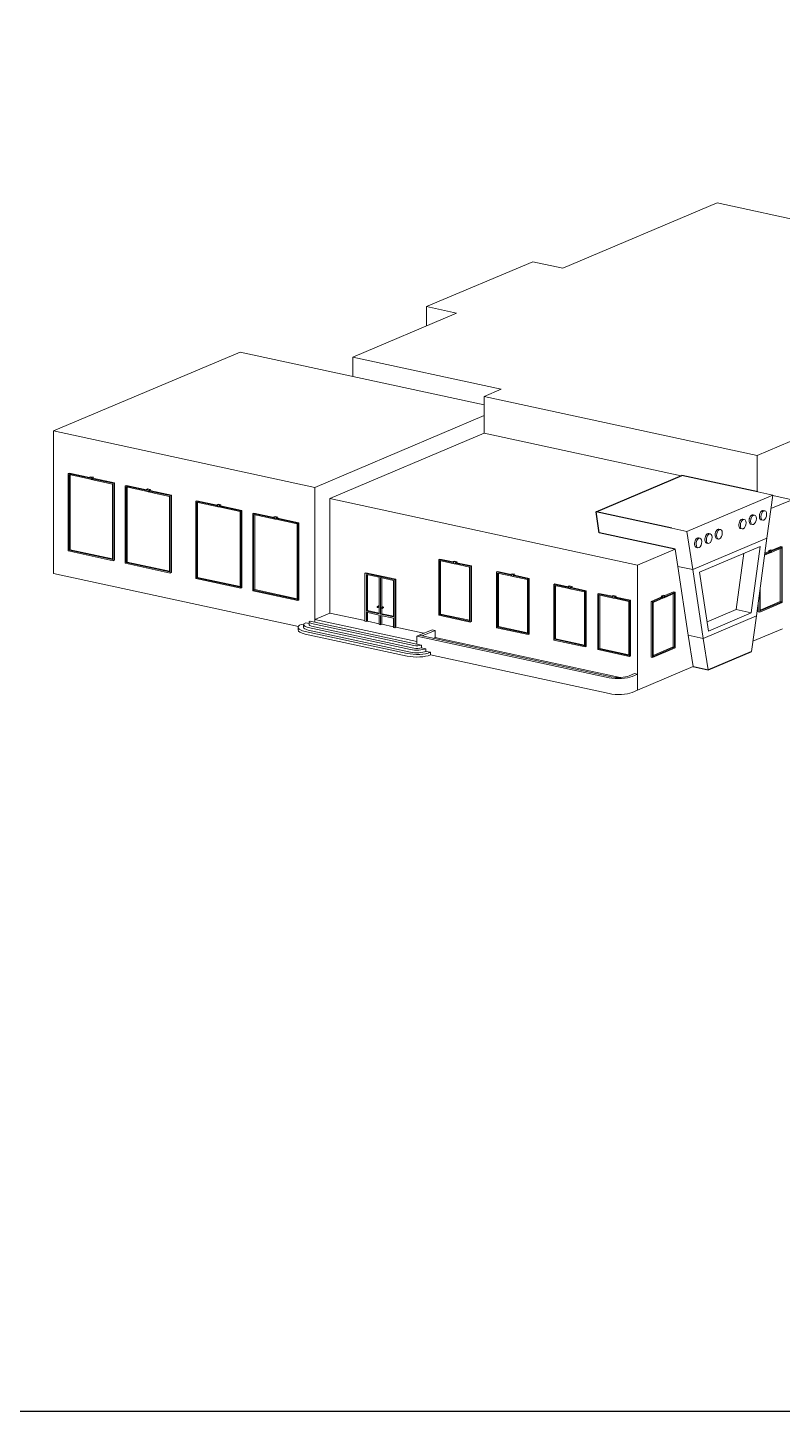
# Model space of a CAD drawing. Header units: millimetres. Extents: x 1593 to 1813, y 960 to 1110.
# Drawn here: x 1658.3 to 1699.2, y 960 to 1035 of the extents above; entities that cross this region are included whole.
import ezdxf

# ---------------------------------------------------------------- set-up
doc = ezdxf.new("R2010")
doc.units = ezdxf.units.MM

msp = doc.modelspace()

# ---------------------------------------------------------------- linework, layer by layer
at = {"color": 0, "linetype": 'Continuous', "lineweight": 0, "extrusion": (-1.11022e-16, 0.953229, 0.30225)}
for p, q in [((1687.321, 1021.936), (1695.691, 1025.477)), ((1695.691, 1025.477), (1714.253, 1021.47)), ((1679.939, 1019.852), (1685.693, 1022.287)), ((1685.693, 1022.287), (1687.321, 1021.936)), ((1675.928, 1017.115), (1681.566, 1019.501)), ((1679.939, 1018.812), (1679.939, 1019.852)), ((1681.566, 1019.501), (1679.939, 1019.852)), ((1659.711, 1013.112), (1669.825, 1017.392)), ((1669.825, 1017.392), (1683.059, 1014.535)), ((1675.928, 1016.074), (1675.928, 1017.115)), ((1683.984, 1015.376), (1675.928, 1017.115)), ((1683.059, 1014.984), (1683.984, 1015.376)), ((1683.059, 1012.99), (1683.059, 1014.984)), ((1697.868, 1011.787), (1683.059, 1014.984)), ((1705.187, 1014.884), (1697.868, 1011.787)), ((1683.059, 1013.943), (1673.87, 1010.056)), ((1673.87, 1010.056), (1659.711, 1013.112)), ((1659.711, 1005.383), (1659.711, 1013.112)), ((1674.689, 1009.449), (1683.059, 1012.99)), ((1683.059, 1012.99), (1693.735, 1010.685)), ((1697.868, 1009.818), (1697.868, 1011.787)), ((1660.566, 1010.826), (1660.508, 1010.802)), ((1660.508, 1010.802), (1661.686, 1010.547)), ((1660.508, 1006.609), (1660.508, 1010.802)), ((1660.548, 1010.745), (1660.548, 1006.648)), ((1661.713, 1010.494), (1660.548, 1010.745)), ((1661.664, 1010.589), (1660.566, 1010.826)), ((1660.606, 1006.672), (1660.606, 1010.733)), ((1661.711, 1010.636), (1661.653, 1010.612)), ((1661.653, 1010.612), (1661.811, 1010.577)), ((1661.713, 1010.494), (1661.653, 1010.612)), ((1661.686, 1010.547), (1661.713, 1010.494)), ((1661.87, 1010.602), (1661.711, 1010.636)), ((1661.753, 1010.485), (1661.713, 1010.494)), ((1661.812, 1010.576), (1661.753, 1010.485)), ((1661.753, 1010.485), (1661.78, 1010.527)), ((1662.908, 1010.236), (1661.753, 1010.485)), ((1661.838, 1010.551), (1661.78, 1010.527)), ((1661.78, 1010.527), (1662.949, 1010.275)), ((1661.838, 1010.551), (1661.87, 1010.6)), ((1663.007, 1010.299), (1661.838, 1010.551)), ((1663.007, 1010.299), (1662.949, 1010.275)), ((1662.949, 1010.275), (1662.949, 1006.082)), ((1663.007, 1006.107), (1663.007, 1010.299)), ((1662.908, 1006.138), (1662.908, 1010.236)), ((1663.658, 1010.159), (1663.6, 1010.134)), ((1663.6, 1010.134), (1664.778, 1009.88)), ((1663.6, 1005.941), (1663.6, 1010.134)), ((1663.64, 1010.078), (1663.64, 1005.98)), ((1664.805, 1009.826), (1663.64, 1010.078)), ((1664.757, 1009.921), (1663.658, 1010.159)), ((1663.699, 1006.005), (1663.699, 1010.065)), ((1664.803, 1009.969), (1664.745, 1009.944)), ((1664.745, 1009.944), (1664.904, 1009.91)), ((1664.805, 1009.826), (1664.745, 1009.944)), ((1664.778, 1009.88), (1664.805, 1009.826)), ((1664.962, 1009.934), (1664.803, 1009.969)), ((1664.845, 1009.817), (1664.805, 1009.826)), ((1664.904, 1009.908), (1664.845, 1009.817)), ((1664.845, 1009.817), (1664.872, 1009.859)), ((1666, 1009.568), (1664.845, 1009.817)), ((1664.93, 1009.884), (1664.872, 1009.859)), ((1664.872, 1009.859), (1666.041, 1009.607)), ((1664.93, 1009.884), (1664.962, 1009.933)), ((1666.099, 1009.632), (1664.93, 1009.884)), ((1666, 1005.471), (1666, 1009.568)), ((1666.099, 1009.632), (1666.041, 1009.607)), ((1666.041, 1009.607), (1666.041, 1005.414)), ((1666.099, 1005.439), (1666.099, 1009.632)), ((1673.87, 1002.755), (1673.87, 1010.056)), ((1694.053, 1007.67), (1698.703, 1009.638)), ((1697.89, 1009.813), (1698.703, 1009.638)), ((1698.703, 1009.638), (1698.387, 1007.298)), ((1698.7, 1009.613), (1699.75, 1009.387)), ((1667.482, 1009.333), (1667.424, 1009.308)), ((1667.424, 1009.308), (1668.602, 1009.054)), ((1667.424, 1005.116), (1667.424, 1009.308)), ((1667.465, 1009.252), (1667.465, 1005.155)), ((1668.63, 1009), (1667.465, 1009.252)), ((1668.581, 1009.096), (1667.482, 1009.333)), ((1667.523, 1005.179), (1667.523, 1009.239)), ((1668.628, 1009.143), (1668.57, 1009.118)), ((1668.57, 1009.118), (1668.728, 1009.084)), ((1668.63, 1009), (1668.57, 1009.118)), ((1668.602, 1009.054), (1668.63, 1009)), ((1668.786, 1009.109), (1668.628, 1009.143)), ((1668.67, 1008.992), (1668.63, 1009)), ((1668.729, 1009.082), (1668.67, 1008.992)), ((1668.67, 1008.992), (1668.697, 1009.034)), ((1669.825, 1008.742), (1668.67, 1008.992)), ((1668.755, 1009.058), (1668.697, 1009.034)), ((1668.697, 1009.034), (1669.865, 1008.781)), ((1668.755, 1009.058), (1668.787, 1009.107)), ((1669.924, 1008.806), (1668.755, 1009.058)), ((1669.924, 1008.806), (1669.865, 1008.781)), ((1669.865, 1008.781), (1669.865, 1004.589)), ((1669.924, 1004.613), (1669.924, 1008.806)), ((1674.689, 1003.245), (1674.689, 1009.449)), ((1691.38, 1005.845), (1674.689, 1009.449)), ((1698.191, 1008.81), (1698.273, 1008.793)), ((1699.75, 1009.387), (1698.604, 1008.902)), ((1669.825, 1004.645), (1669.825, 1008.742)), ((1670.575, 1008.665), (1670.516, 1008.641)), ((1670.516, 1008.641), (1671.694, 1008.386)), ((1670.516, 1004.448), (1670.516, 1008.641)), ((1670.557, 1008.584), (1670.557, 1004.487)), ((1671.722, 1008.333), (1670.557, 1008.584)), ((1671.673, 1008.428), (1670.575, 1008.665)), ((1670.615, 1004.512), (1670.615, 1008.572)), ((1671.72, 1008.475), (1671.662, 1008.451)), ((1671.662, 1008.451), (1671.82, 1008.416)), ((1671.722, 1008.333), (1671.662, 1008.451)), ((1671.694, 1008.386), (1671.722, 1008.333)), ((1671.878, 1008.441), (1671.72, 1008.475)), ((1671.762, 1008.324), (1671.722, 1008.333)), ((1671.821, 1008.415), (1671.762, 1008.324)), ((1671.762, 1008.324), (1671.789, 1008.366)), ((1672.917, 1008.075), (1671.762, 1008.324)), ((1671.847, 1008.391), (1671.789, 1008.366)), ((1671.789, 1008.366), (1672.958, 1008.114)), ((1671.847, 1008.391), (1671.879, 1008.439)), ((1673.016, 1008.138), (1671.847, 1008.391)), ((1672.917, 1003.978), (1672.917, 1008.075)), ((1673.016, 1008.138), (1672.958, 1008.114)), ((1672.958, 1008.114), (1672.958, 1003.921)), ((1673.016, 1003.946), (1673.016, 1008.138)), ((1697.079, 1008.34), (1697.161, 1008.322)), ((1697.522, 1008.053), (1697.604, 1008.035)), ((1697.635, 1008.575), (1697.717, 1008.557)), ((1698.078, 1008.288), (1698.16, 1008.271)), ((1693.24, 1007.846), (1694.053, 1007.67)), ((1694.369, 1005.598), (1694.053, 1007.67)), ((1698.387, 1007.298), (1694.369, 1005.598)), ((1694.369, 1005.598), (1698.387, 1007.298)), ((1694.678, 1007.324), (1694.759, 1007.306)), ((1695.234, 1007.559), (1695.315, 1007.541)), ((1695.677, 1007.272), (1695.759, 1007.254)), ((1695.79, 1007.794), (1695.871, 1007.777)), ((1696.967, 1007.818), (1697.048, 1007.8)), ((1698.387, 1007.298), (1697.818, 1003.085)), ((1662.949, 1006.082), (1660.508, 1006.609)), ((1660.606, 1006.672), (1660.548, 1006.648)), ((1660.548, 1006.648), (1662.908, 1006.138)), ((1662.908, 1006.176), (1660.606, 1006.672)), ((1693.414, 1006.706), (1691.38, 1005.845)), ((1693.414, 1006.706), (1693.556, 1005.774)), ((1694.565, 1006.802), (1694.647, 1006.784)), ((1698.027, 1006.859), (1694.73, 1005.464)), ((1695.121, 1007.037), (1695.203, 1007.019)), ((1697.539, 1003.253), (1698.027, 1006.859)), ((1698.596, 1006.521), (1698.263, 1006.38)), ((1698.27, 1006.431), (1698.577, 1006.56)), ((1698.495, 1006.578), (1698.277, 1006.486)), ((1698.585, 1006.673), (1698.472, 1006.625)), ((1698.472, 1006.625), (1698.495, 1006.578)), ((1698.472, 1006.625), (1698.553, 1006.608)), ((1698.495, 1006.578), (1698.577, 1006.56)), ((1698.553, 1006.608), (1698.666, 1006.656)), ((1698.596, 1006.521), (1698.553, 1006.608)), ((1698.577, 1006.56), (1698.596, 1006.521)), ((1698.585, 1006.673), (1698.667, 1006.656)), ((1698.625, 1006.533), (1698.596, 1006.521)), ((1699.192, 1006.773), (1698.625, 1006.533)), ((1698.667, 1006.654), (1698.625, 1006.533)), ((1698.625, 1006.533), (1698.644, 1006.589)), ((1698.644, 1006.589), (1699.221, 1006.833)), ((1699.139, 1006.851), (1698.665, 1006.65)), ((1699.11, 1006.739), (1699.11, 1003.866)), ((1699.139, 1006.851), (1699.221, 1006.833)), ((1699.192, 1003.848), (1699.192, 1006.773)), ((1699.221, 1006.833), (1699.221, 1003.813)), ((1663.007, 1006.107), (1662.949, 1006.082)), ((1666.041, 1005.414), (1663.6, 1005.941)), ((1663.699, 1006.005), (1663.64, 1005.98)), ((1663.64, 1005.98), (1666, 1005.471)), ((1666, 1005.508), (1663.699, 1006.005)), ((1680.657, 1006.17), (1680.598, 1006.145)), ((1680.598, 1006.145), (1681.406, 1005.971)), ((1680.598, 1003.125), (1680.598, 1006.145)), ((1681.433, 1005.917), (1680.639, 1006.089)), ((1680.639, 1006.089), (1680.639, 1003.164)), ((1681.384, 1006.012), (1680.657, 1006.17)), ((1680.697, 1003.188), (1680.697, 1006.076)), ((1681.434, 1006.054), (1681.376, 1006.03)), ((1681.376, 1006.03), (1681.534, 1005.995)), ((1681.433, 1005.917), (1681.376, 1006.03)), ((1681.406, 1005.971), (1681.433, 1005.917)), ((1681.478, 1005.907), (1681.433, 1005.917)), ((1681.592, 1006.02), (1681.434, 1006.054)), ((1681.535, 1005.994), (1681.478, 1005.907)), ((1681.478, 1005.907), (1681.506, 1005.949)), ((1682.267, 1005.737), (1681.478, 1005.907)), ((1681.564, 1005.974), (1681.506, 1005.949)), ((1681.506, 1005.949), (1682.307, 1005.776)), ((1681.564, 1005.974), (1681.593, 1006.018)), ((1682.365, 1005.801), (1681.564, 1005.974)), ((1682.365, 1005.801), (1682.307, 1005.776)), ((1682.307, 1005.776), (1682.307, 1002.756)), ((1682.365, 1002.78), (1682.365, 1005.801)), ((1691.38, 999.069), (1691.38, 1005.845)), ((1693.556, 1005.774), (1694.369, 1005.598)), ((1693.556, 1005.774), (1694.125, 1002.042)), ((1693.556, 1005.774), (1694.369, 1005.598)), ((1697.138, 1006.484), (1696.726, 1003.428)), ((1659.711, 1005.383), (1672.984, 1002.518)), ((1666.099, 1005.439), (1666.041, 1005.414)), ((1669.865, 1004.589), (1667.424, 1005.116)), ((1667.523, 1005.179), (1667.465, 1005.155)), ((1667.465, 1005.155), (1669.825, 1004.645)), ((1669.825, 1004.682), (1667.523, 1005.179)), ((1676.646, 1005.424), (1676.588, 1005.4)), ((1676.588, 1005.4), (1678.216, 1005.048)), ((1676.588, 1002.798), (1676.588, 1005.4)), ((1678.274, 1005.073), (1676.646, 1005.424)), ((1676.67, 1005.33), (1676.67, 1003.351)), ((1677.358, 1005.181), (1676.67, 1005.33)), ((1676.728, 1003.375), (1676.728, 1005.317)), ((1677.358, 1003.202), (1677.358, 1005.181)), ((1678.134, 1005.014), (1677.445, 1005.162)), ((1677.445, 1005.162), (1677.445, 1003.183)), ((1677.504, 1003.55), (1677.504, 1005.15)), ((1678.134, 1003.034), (1678.134, 1005.014)), ((1678.274, 1005.073), (1678.216, 1005.048)), ((1678.216, 1005.048), (1678.216, 1002.446)), ((1678.274, 1002.471), (1678.274, 1005.073)), ((1682.267, 1002.812), (1682.267, 1005.737)), ((1683.789, 1005.493), (1683.731, 1005.469)), ((1683.731, 1005.469), (1684.538, 1005.294)), ((1683.731, 1002.448), (1683.731, 1005.469)), ((1684.566, 1005.241), (1683.772, 1005.412)), ((1683.772, 1005.412), (1683.772, 1002.487)), ((1684.517, 1005.336), (1683.789, 1005.493)), ((1683.83, 1002.512), (1683.83, 1005.4)), ((1684.567, 1005.378), (1684.508, 1005.353)), ((1684.508, 1005.353), (1684.667, 1005.319)), ((1684.566, 1005.241), (1684.508, 1005.353)), ((1684.538, 1005.294), (1684.566, 1005.241)), ((1684.611, 1005.231), (1684.566, 1005.241)), ((1684.725, 1005.344), (1684.567, 1005.378)), ((1684.668, 1005.317), (1684.611, 1005.231)), ((1684.611, 1005.231), (1684.638, 1005.273)), ((1685.399, 1005.061), (1684.611, 1005.231)), ((1684.697, 1005.297), (1684.638, 1005.273)), ((1684.638, 1005.273), (1685.44, 1005.1)), ((1684.697, 1005.297), (1684.726, 1005.342)), ((1685.498, 1005.124), (1684.697, 1005.297)), ((1685.399, 1002.136), (1685.399, 1005.061)), ((1685.498, 1005.124), (1685.44, 1005.1)), ((1685.44, 1005.1), (1685.44, 1002.079)), ((1685.498, 1002.104), (1685.498, 1005.124)), ((1694.939, 1001.867), (1694.369, 1005.598)), ((1694.73, 1005.464), (1695.217, 1002.27)), ((1669.924, 1004.613), (1669.865, 1004.589)), ((1672.958, 1003.921), (1670.516, 1004.448)), ((1670.615, 1004.512), (1670.557, 1004.487)), ((1670.557, 1004.487), (1672.917, 1003.978)), ((1672.917, 1004.015), (1670.615, 1004.512)), ((1686.885, 1004.825), (1686.827, 1004.8)), ((1686.827, 1004.8), (1687.634, 1004.626)), ((1686.827, 1001.78), (1686.827, 1004.8)), ((1687.661, 1004.572), (1686.868, 1004.744)), ((1686.868, 1004.744), (1686.868, 1001.819)), ((1687.613, 1004.668), (1686.885, 1004.825)), ((1686.926, 1001.843), (1686.926, 1004.731)), ((1687.662, 1004.71), (1687.604, 1004.685)), ((1687.604, 1004.685), (1687.763, 1004.651)), ((1687.661, 1004.572), (1687.604, 1004.685)), ((1687.634, 1004.626), (1687.661, 1004.572)), ((1687.707, 1004.563), (1687.661, 1004.572)), ((1687.821, 1004.675), (1687.662, 1004.71)), ((1687.763, 1004.649), (1687.707, 1004.563)), ((1687.707, 1004.563), (1687.734, 1004.604)), ((1688.495, 1004.392), (1687.707, 1004.563)), ((1687.792, 1004.629), (1687.734, 1004.604)), ((1687.734, 1004.604), (1688.536, 1004.431)), ((1687.792, 1004.629), (1687.821, 1004.674)), ((1688.594, 1004.456), (1687.792, 1004.629)), ((1688.495, 1001.467), (1688.495, 1004.392)), ((1688.594, 1004.456), (1688.536, 1004.431)), ((1688.536, 1004.431), (1688.536, 1001.411)), ((1688.594, 1001.436), (1688.594, 1004.456)), ((1689.283, 1004.307), (1689.225, 1004.283)), ((1689.225, 1004.283), (1690.032, 1004.108)), ((1689.225, 1001.262), (1689.225, 1004.283)), ((1690.011, 1004.15), (1689.283, 1004.307)), ((1693.379, 1004.313), (1692.812, 1004.074)), ((1692.832, 1004.129), (1693.408, 1004.373)), ((1693.327, 1004.391), (1692.853, 1004.19)), ((1693.298, 1004.279), (1693.298, 1001.406)), ((1693.327, 1004.391), (1693.408, 1004.373)), ((1693.379, 1001.389), (1693.379, 1004.313)), ((1693.408, 1004.373), (1693.408, 1001.353)), ((1698, 1003.296), (1698, 1004.434)), ((1698.029, 1004.649), (1698.029, 1003.356)), ((1673.016, 1003.946), (1672.958, 1003.921)), ((1677.333, 1003.626), (1677.274, 1003.602)), ((1677.356, 1003.571), (1677.298, 1003.547)), ((1677.504, 1003.208), (1677.504, 1003.504)), ((1677.564, 1003.576), (1677.506, 1003.551)), ((1677.588, 1003.521), (1677.529, 1003.497)), ((1690.059, 1004.055), (1689.265, 1004.226)), ((1689.265, 1004.226), (1689.265, 1001.301)), ((1689.324, 1001.326), (1689.324, 1004.214)), ((1690.06, 1004.192), (1690.002, 1004.167)), ((1690.002, 1004.167), (1690.16, 1004.133)), ((1690.059, 1004.055), (1690.002, 1004.167)), ((1690.032, 1004.108), (1690.059, 1004.055)), ((1690.105, 1004.045), (1690.059, 1004.055)), ((1690.219, 1004.158), (1690.06, 1004.192)), ((1690.161, 1004.131), (1690.105, 1004.045)), ((1690.105, 1004.045), (1690.132, 1004.087)), ((1690.893, 1003.875), (1690.105, 1004.045)), ((1690.19, 1004.111), (1690.132, 1004.087)), ((1690.132, 1004.087), (1690.934, 1003.914)), ((1690.19, 1004.111), (1690.219, 1004.156)), ((1690.992, 1003.938), (1690.19, 1004.111)), ((1690.893, 1000.95), (1690.893, 1003.875)), ((1690.992, 1003.938), (1690.934, 1003.914)), ((1690.934, 1003.914), (1690.934, 1000.893)), ((1690.992, 1000.918), (1690.992, 1003.938)), ((1692.683, 1004.118), (1692.106, 1003.875)), ((1692.106, 1003.875), (1692.106, 1000.854)), ((1692.106, 1003.875), (1692.187, 1003.857)), ((1692.187, 1003.857), (1692.764, 1004.101)), ((1692.187, 1000.837), (1692.187, 1003.857)), ((1692.784, 1004.061), (1692.217, 1003.822)), ((1692.217, 1003.822), (1692.217, 1000.897)), ((1692.773, 1004.214), (1692.659, 1004.166)), ((1692.659, 1004.166), (1692.683, 1004.118)), ((1692.659, 1004.166), (1692.741, 1004.148)), ((1692.683, 1004.118), (1692.764, 1004.101)), ((1692.741, 1004.148), (1692.854, 1004.196)), ((1692.784, 1004.061), (1692.741, 1004.148)), ((1692.764, 1004.101), (1692.784, 1004.061)), ((1692.773, 1004.214), (1692.854, 1004.196)), ((1692.812, 1004.074), (1692.784, 1004.061)), ((1692.854, 1004.195), (1692.812, 1004.074)), ((1692.812, 1004.074), (1692.832, 1004.129)), ((1697.919, 1003.831), (1697.919, 1003.314)), ((1699.221, 1003.813), (1698, 1003.296)), ((1699.11, 1003.866), (1698.029, 1003.408)), ((1698.029, 1003.356), (1699.192, 1003.848)), ((1699.11, 1003.866), (1699.192, 1003.848)), ((1673.57, 1002.613), (1673.57, 1002.755)), ((1673.626, 1002.808), (1679.657, 1001.506)), ((1673.87, 1002.898), (1674.689, 1003.245)), ((1673.87, 1002.755), (1673.87, 1002.898)), ((1679.413, 1001.702), (1673.87, 1002.898)), ((1674.689, 1003.245), (1676.588, 1002.835)), ((1676.67, 1002.78), (1676.588, 1002.798)), ((1676.728, 1003.375), (1676.67, 1003.351)), ((1676.67, 1003.351), (1677.358, 1003.202)), ((1676.67, 1003.283), (1676.67, 1002.78)), ((1677.358, 1003.134), (1676.67, 1003.283)), ((1676.728, 1002.805), (1676.67, 1002.78)), ((1677.358, 1003.239), (1676.728, 1003.375)), ((1676.728, 1002.805), (1676.728, 1003.27)), ((1676.728, 1002.805), (1677.358, 1002.668)), ((1677.358, 1002.631), (1677.358, 1003.134)), ((1677.504, 1003.208), (1677.445, 1003.183)), ((1677.445, 1003.183), (1678.134, 1003.034)), ((1678.134, 1002.967), (1677.445, 1003.115)), ((1677.445, 1003.115), (1677.445, 1002.612)), ((1678.134, 1003.072), (1677.504, 1003.208)), ((1677.504, 1002.637), (1677.504, 1003.103)), ((1678.134, 1002.464), (1678.134, 1002.967)), ((1682.307, 1002.756), (1680.598, 1003.125)), ((1680.697, 1003.188), (1680.639, 1003.164)), ((1680.639, 1003.164), (1682.267, 1002.812)), ((1682.267, 1002.849), (1680.697, 1003.188)), ((1682.365, 1002.78), (1682.307, 1002.756)), ((1694.939, 1001.867), (1697.818, 1003.085)), ((1697.818, 1003.085), (1694.939, 1001.867)), ((1696.726, 1003.428), (1695.143, 1002.759)), ((1695.217, 1002.27), (1697.539, 1003.253)), ((1696.726, 1003.428), (1697.539, 1003.253)), ((1697.818, 1003.085), (1697.558, 1001.164)), ((1697.919, 1003.314), (1698, 1003.296)), ((1672.97, 1002.327), (1672.97, 1002.47)), ((1673.138, 1002.628), (1673.27, 1002.599)), ((1673.27, 1002.47), (1673.27, 1002.613)), ((1678.89, 1001.051), (1673.347, 1002.248)), ((1673.347, 1002.105), (1678.89, 1000.908)), ((1673.382, 1002.718), (1673.57, 1002.677)), ((1679.064, 1001.268), (1673.521, 1002.465)), ((1673.521, 1002.322), (1679.064, 1001.125)), ((1679.239, 1001.485), (1673.696, 1002.682)), ((1673.696, 1002.539), (1679.239, 1001.342)), ((1677.445, 1002.612), (1677.358, 1002.631)), ((1677.504, 1002.637), (1677.445, 1002.612)), ((1677.504, 1002.637), (1678.134, 1002.501)), ((1678.216, 1002.446), (1678.134, 1002.464)), ((1678.274, 1002.471), (1678.216, 1002.446)), ((1678.274, 1002.471), (1679.784, 1002.145)), ((1679.413, 1001.988), (1679.529, 1002.037)), ((1679.529, 1002.037), (1680.232, 1002.334)), ((1679.529, 1002.037), (1689.945, 999.788)), ((1679.692, 1002.002), (1679.529, 1002.037)), ((1680.394, 1002.299), (1679.692, 1002.002)), ((1680.232, 1002.334), (1680.394, 1002.299)), ((1680.394, 1001.918), (1680.394, 1002.299)), ((1685.44, 1002.079), (1683.731, 1002.448)), ((1683.83, 1002.512), (1683.772, 1002.487)), ((1683.772, 1002.487), (1685.399, 1002.136)), ((1685.399, 1002.173), (1683.83, 1002.512)), ((1685.498, 1002.104), (1685.44, 1002.079)), ((1694.125, 1002.042), (1694.385, 1000.341)), ((1694.125, 1002.042), (1694.939, 1001.867)), ((1694.125, 1002.042), (1694.939, 1001.867)), ((1697.633, 1001.715), (1699.224, 1002.389)), ((1679.413, 1001.559), (1679.413, 1001.988)), ((1689.829, 999.739), (1679.413, 1001.988)), ((1679.413, 1001.559), (1679.413, 1001.702)), ((1679.657, 1001.363), (1679.657, 1001.506)), ((1679.657, 1001.363), (1679.901, 1001.31)), ((1679.901, 1001.167), (1679.901, 1001.31)), ((1680.289, 1001.873), (1680.394, 1001.918)), ((1680.394, 1001.918), (1690.433, 999.75)), ((1688.536, 1001.411), (1686.827, 1001.78)), ((1686.926, 1001.843), (1686.868, 1001.819)), ((1686.868, 1001.819), (1688.495, 1001.467)), ((1688.495, 1001.505), (1686.926, 1001.843)), ((1688.594, 1001.436), (1688.536, 1001.411)), ((1690.934, 1000.893), (1689.225, 1001.262)), ((1689.324, 1001.326), (1689.265, 1001.301)), ((1689.265, 1001.301), (1690.893, 1000.95)), ((1690.893, 1000.987), (1689.324, 1001.326)), ((1693.408, 1001.353), (1692.187, 1000.837)), ((1693.298, 1001.406), (1692.217, 1000.949)), ((1692.217, 1000.897), (1693.379, 1001.389)), ((1693.298, 1001.406), (1693.379, 1001.389)), ((1695.198, 1000.165), (1694.939, 1001.867)), ((1679.901, 1001.167), (1680.145, 1001.115)), ((1680.145, 1000.972), (1680.145, 1001.115)), ((1680.145, 1000.972), (1689.829, 998.881)), ((1690.992, 1000.918), (1690.934, 1000.893)), ((1692.106, 1000.854), (1692.187, 1000.837)), ((1690.921, 999.837), (1691.217, 999.962)), ((1691.38, 999.927), (1691.084, 999.802)), ((1691.217, 999.962), (1691.38, 999.927)), ((1691.38, 999.069), (1694.385, 1000.341)), ((1691.38, 999.069), (1691.38, 999.927)), ((1691.084, 998.944), (1691.38, 999.069))]:
    msp.add_line(p, q, dxfattribs=at)
for p, q in [((1689.124, 1008.734), (1693.774, 1010.702)), ((1697.89, 1009.813), (1693.774, 1010.702)), ((1693.24, 1007.846), (1689.124, 1008.734)), ((1689.298, 1007.594), (1689.124, 1008.734)), ((1693.414, 1006.706), (1689.298, 1007.594)), ((1695.198, 1000.165), (1697.558, 1001.164)), ((1694.385, 1000.341), (1695.198, 1000.165))]:
    msp.add_line(p, q)
msp.add_lwpolyline([(1813.386, 1109.974), (1593.386, 1109.974), (1593.386, 959.974), (1813.386, 959.974)], close=True)
at = {"color": 0, "linetype": 'Continuous', "lineweight": 0}
for centre, major_axis, ratio, start_param, end_param in [((1661.811, 1010.576), (0.00039, -0.000921), 0.775666, 0.481012, 2.642199), ((1661.87, 1010.601), (-0.00039, 0.000921), 0.775666, 3.622605, 5.783792), ((1664.904, 1009.909), (0.00039, -0.000921), 0.775666, 0.481012, 2.642199), ((1664.962, 1009.933), (-0.00039, 0.000921), 0.775666, 3.622605, 5.783792), ((1668.728, 1009.083), (0.00039, -0.000921), 0.775666, 0.481012, 2.642199), ((1668.786, 1009.108), (-0.00039, 0.000921), 0.775666, 3.622605, 5.783792), ((1698.135, 1008.549), (0.056, 0.261), 0.554064, 0, 3.141593), ((1671.82, 1008.416), (0.00039, -0.000921), 0.775666, 0.481012, 2.642199), ((1671.878, 1008.44), (-0.00039, 0.000921), 0.775666, 3.622605, 5.783792), ((1697.023, 1008.079), (0.056, 0.261), 0.554064, 0, 3.141593), ((1697.579, 1008.314), (0.056, 0.261), 0.554064, 0, 3.141593), ((1694.622, 1007.063), (0.056, 0.261), 0.554064, 0, 3.141593), ((1695.178, 1007.298), (0.056, 0.261), 0.554064, 0, 3.141593), ((1695.734, 1007.533), (0.056, 0.261), 0.554064, 0, 3.141593), ((1698.585, 1006.672), (0.000211, 0.000977), 0.554064, 0, 0.371566), ((1698.666, 1006.655), (0.000211, 0.000977), 0.554064, 4.493564, 6.654751), ((1681.534, 1005.994), (0.00039, -0.000921), 0.775666, 0.481012, 2.642199), ((1681.592, 1006.019), (-0.00039, 0.000921), 0.775666, 3.622605, 5.783792), ((1684.667, 1005.318), (0.00039, -0.000921), 0.775666, 0.481012, 2.642199), ((1684.725, 1005.343), (-0.00039, 0.000921), 0.775666, 3.622605, 5.783792), ((1687.763, 1004.65), (0.00039, -0.000921), 0.775666, 0.481012, 2.642199), ((1687.821, 1004.674), (-0.00039, 0.000921), 0.775666, 3.622605, 5.783792), ((1677.344, 1003.599), (0.0116, -0.0273), 0.775666, 2.00629, 3.141593), ((1677.344, 1003.599), (0.0116, -0.0273), 0.775666, 0, 0.136517), ((1677.576, 1003.549), (-0.0116, 0.0273), 0.775666, 4.212996, 6.283185), ((1677.576, 1003.549), (-0.0116, 0.0273), 0.775666, 3.141593, 4.212996), ((1690.16, 1004.132), (0.00039, -0.000921), 0.775666, 0.481012, 2.642199), ((1690.219, 1004.157), (-0.00039, 0.000921), 0.775666, 3.622605, 5.783792), ((1692.773, 1004.213), (0.000211, 0.000977), 0.554064, 0, 0.371566), ((1692.854, 1004.195), (0.000211, 0.000977), 0.554064, 4.493564, 6.654751), ((1673.87, 1002.755), (-0.3, 0), 0.30225, 5.662921, 7.233717), ((1673.87, 1002.47), (-0.9, 0), 0.30225, 5.662921, 7.233717), ((1673.87, 1002.327), (-0.9, 0), 0.30225, 0, 0.950532), ((1673.87, 1002.613), (-0.6, 0), 0.30225, 5.662921, 7.233717), ((1673.87, 1002.47), (-0.6, 0), 0.30225, 0, 0.950532), ((1673.87, 1002.613), (-0.3, 0), 0.30225, 0, 0.950532), ((1679.413, 1001.416), (-0.6, 0), 0.30225, 0.950532, 2.521328), ((1679.413, 1001.559), (-0.3, 0), 0.30225, 0.950532, 2.521328), ((1679.413, 1001.416), (0.3, 0), 0.30225, 4.092125, 5.662921), ((1679.413, 1001.273), (-0.9, 0), 0.30225, 0.950532, 2.521328), ((1679.413, 1001.13), (0.9, 0), 0.30225, 4.092125, 5.662921), ((1679.413, 1001.273), (0.6, 0), 0.30225, 4.092125, 5.662921), ((1690.352, 999.96), (-0.9, 0), 0.30225, 0.950532, 2.521328), ((1690.352, 999.96), (0.7, 0), 0.30225, 4.092125, 5.662921), ((1690.352, 999.102), (0.9, 0), 0.30225, 4.092125, 5.662921)]:
    msp.add_ellipse(centre, major_axis=major_axis, ratio=ratio, start_param=start_param, end_param=end_param, dxfattribs=at)
for centre, major_axis, ratio in [((1698.216, 1008.532), (-0.056, -0.261), 0.554064), ((1697.104, 1008.061), (-0.056, -0.261), 0.554064), ((1697.66, 1008.296), (-0.056, -0.261), 0.554064), ((1694.703, 1007.045), (-0.056, -0.261), 0.554064), ((1695.259, 1007.28), (-0.056, -0.261), 0.554064), ((1695.815, 1007.516), (-0.056, -0.261), 0.554064), ((1677.286, 1003.574), (-0.0116, 0.0273), 0.775666), ((1677.518, 1003.524), (0.0116, -0.0273), 0.775666)]:
    msp.add_ellipse(centre, major_axis=major_axis, ratio=ratio, dxfattribs=at)

doc.saveas('drawing.dxf')
